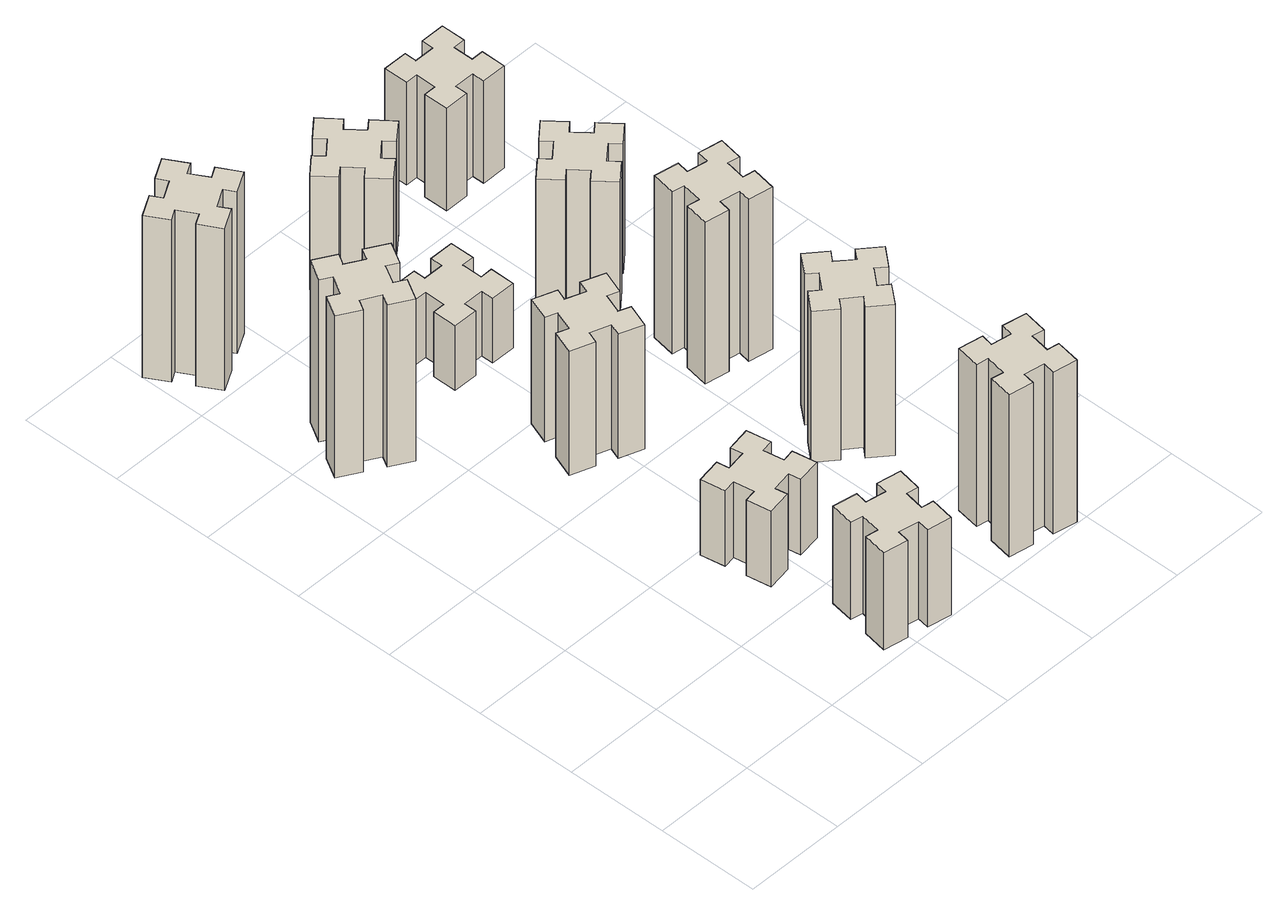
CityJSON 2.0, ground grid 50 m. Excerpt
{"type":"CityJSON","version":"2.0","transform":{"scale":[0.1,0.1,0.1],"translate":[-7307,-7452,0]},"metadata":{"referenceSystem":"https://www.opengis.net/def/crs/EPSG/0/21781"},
"CityObjects":{
"building1":{"type":"Building","attributes":{"class":"1000","function":"1000","usage":"1000","yearOfConstruction":2016,"roofType":"1000","measuredHeight":90,"storeysAboveGround":30,"storeysBelowGround":0},"geometry":[{"type":"Solid","lod":"1","boundaries":[[[[0,1,2,3,4,5,6,7,8,9,10,11,12,13,14,15,16,17,18,19]],[[17,16,20,21]],[[16,15,22,20]],[[15,14,23,22]],[[14,13,24,23]],[[13,12,25,24]],[[12,11,26,25]],[[11,10,27,26]],[[10,9,28,27]],[[9,8,29,28]],[[8,7,30,29]],[[7,6,31,30]],[[6,5,32,31]],[[5,4,33,32]],[[4,3,34,33]],[[3,2,35,34]],[[2,1,36,35]],[[1,0,37,36]],[[0,19,38,37]],[[19,18,39,38]],[[18,17,21,39]],[[24,25,26,27,28,29,30,31,32,33,34,35,36,37,38,39,21,20,22,23]]]]}]},
"building2":{"type":"Building","attributes":{"class":"1000","function":"1000","usage":"1000","yearOfConstruction":2016,"roofType":"1000","measuredHeight":54,"storeysAboveGround":30,"storeysBelowGround":0},"geometry":[{"type":"Solid","lod":"1","boundaries":[[[[40,41,42,43,44,45,46,47,48,49,50,51,52,53,54,55,56,57,58,59]],[[57,56,60,61]],[[56,55,62,60]],[[55,54,63,62]],[[54,53,64,63]],[[53,52,65,64]],[[52,51,66,65]],[[51,50,67,66]],[[50,49,68,67]],[[49,48,69,68]],[[48,47,70,69]],[[47,46,71,70]],[[46,45,72,71]],[[45,44,73,72]],[[44,43,74,73]],[[43,42,75,74]],[[42,41,76,75]],[[41,40,77,76]],[[40,59,78,77]],[[59,58,79,78]],[[58,57,61,79]],[[64,65,66,67,68,69,70,71,72,73,74,75,76,77,78,79,61,60,62,63]]]]}]},
"building3":{"type":"Building","attributes":{"class":"1000","function":"1000","usage":"1000","yearOfConstruction":2016,"roofType":"1000","measuredHeight":90,"storeysAboveGround":30,"storeysBelowGround":0},"geometry":[{"type":"Solid","lod":"1","boundaries":[[[[80,81,82,83,84,85,86,87,88,89,90,91,92,93,94,95,96,97,98,99]],[[97,96,100,101]],[[96,95,102,100]],[[95,94,103,102]],[[94,93,104,103]],[[93,92,105,104]],[[92,91,106,105]],[[91,90,107,106]],[[90,89,108,107]],[[89,88,109,108]],[[88,87,110,109]],[[87,86,111,110]],[[86,85,112,111]],[[85,84,113,112]],[[84,83,114,113]],[[83,82,115,114]],[[82,81,116,115]],[[81,80,117,116]],[[80,99,118,117]],[[99,98,119,118]],[[98,97,101,119]],[[104,105,106,107,108,109,110,111,112,113,114,115,116,117,118,119,101,100,102,103]]]]}]},
"building4":{"type":"Building","attributes":{"class":"1000","function":"1000","usage":"1000","yearOfConstruction":2016,"roofType":"1000","measuredHeight":42,"storeysAboveGround":30,"storeysBelowGround":0},"geometry":[{"type":"Solid","lod":"1","boundaries":[[[[120,121,122,123,124,125,126,127,128,129,130,131,132,133,134,135,136,137,138,139]],[[137,136,140,141]],[[136,135,142,140]],[[135,134,143,142]],[[134,133,144,143]],[[133,132,145,144]],[[132,131,146,145]],[[131,130,147,146]],[[130,129,148,147]],[[129,128,149,148]],[[128,127,150,149]],[[127,126,151,150]],[[126,125,152,151]],[[125,124,153,152]],[[124,123,154,153]],[[123,122,155,154]],[[122,121,156,155]],[[121,120,157,156]],[[120,139,158,157]],[[139,138,159,158]],[[138,137,141,159]],[[144,145,146,147,148,149,150,151,152,153,154,155,156,157,158,159,141,140,142,143]]]]}]},
"building5":{"type":"Building","attributes":{"class":"1000","function":"1000","usage":"1000","yearOfConstruction":2016,"roofType":"1000","measuredHeight":69,"storeysAboveGround":30,"storeysBelowGround":0},"geometry":[{"type":"Solid","lod":"1","boundaries":[[[[160,161,162,163,164,165,166,167,168,169,170,171,172,173,174,175,176,177,178,179]],[[177,176,180,181]],[[176,175,182,180]],[[175,174,183,182]],[[174,173,184,183]],[[173,172,185,184]],[[172,171,186,185]],[[171,170,187,186]],[[170,169,188,187]],[[169,168,189,188]],[[168,167,190,189]],[[167,166,191,190]],[[166,165,192,191]],[[165,164,193,192]],[[164,163,194,193]],[[163,162,195,194]],[[162,161,196,195]],[[161,160,197,196]],[[160,179,198,197]],[[179,178,199,198]],[[178,177,181,199]],[[184,185,186,187,188,189,190,191,192,193,194,195,196,197,198,199,181,180,182,183]]]]}]},
"building6":{"type":"Building","attributes":{"class":"1000","function":"1000","usage":"1000","yearOfConstruction":2016,"roofType":"1000","measuredHeight":36,"storeysAboveGround":30,"storeysBelowGround":0},"geometry":[{"type":"Solid","lod":"1","boundaries":[[[[200,201,202,203,204,205,206,207,208,209,210,211,212,213,214,215,216,217,218,219]],[[217,216,220,221]],[[216,215,222,220]],[[215,214,223,222]],[[214,213,224,223]],[[213,212,225,224]],[[212,211,226,225]],[[211,210,227,226]],[[210,209,228,227]],[[209,208,229,228]],[[208,207,230,229]],[[207,206,231,230]],[[206,205,232,231]],[[205,204,233,232]],[[204,203,234,233]],[[203,202,235,234]],[[202,201,236,235]],[[201,200,237,236]],[[200,219,238,237]],[[219,218,239,238]],[[218,217,221,239]],[[224,225,226,227,228,229,230,231,232,233,234,235,236,237,238,239,221,220,222,223]]]]}]},
"building7":{"type":"Building","attributes":{"class":"1000","function":"1000","usage":"1000","yearOfConstruction":2016,"roofType":"1000","measuredHeight":90,"storeysAboveGround":30,"storeysBelowGround":0},"geometry":[{"type":"Solid","lod":"1","boundaries":[[[[240,241,242,243,244,245,246,247,248,249,250,251,252,253,254,255,256,257,258,259]],[[257,256,260,261]],[[256,255,262,260]],[[255,254,263,262]],[[254,253,264,263]],[[253,252,265,264]],[[252,251,266,265]],[[251,250,267,266]],[[250,249,268,267]],[[249,248,269,268]],[[248,247,270,269]],[[247,246,271,270]],[[246,245,272,271]],[[245,244,273,272]],[[244,243,274,273]],[[243,242,275,274]],[[242,241,276,275]],[[241,240,277,276]],[[240,259,278,277]],[[259,258,279,278]],[[258,257,261,279]],[[264,265,266,267,268,269,270,271,272,273,274,275,276,277,278,279,261,260,262,263]]]]}]},
"building8":{"type":"Building","attributes":{"class":"1000","function":"1000","usage":"1000","yearOfConstruction":2016,"roofType":"1000","measuredHeight":63,"storeysAboveGround":30,"storeysBelowGround":0},"geometry":[{"type":"Solid","lod":"1","boundaries":[[[[280,281,282,283,284,285,286,287,288,289,290,291,292,293,294,295,296,297,298,299]],[[297,296,300,301]],[[296,295,302,300]],[[295,294,303,302]],[[294,293,304,303]],[[293,292,305,304]],[[292,291,306,305]],[[291,290,307,306]],[[290,289,308,307]],[[289,288,309,308]],[[288,287,310,309]],[[287,286,311,310]],[[286,285,312,311]],[[285,284,313,312]],[[284,283,314,313]],[[283,282,315,314]],[[282,281,316,315]],[[281,280,317,316]],[[280,299,318,317]],[[299,298,319,318]],[[298,297,301,319]],[[304,305,306,307,308,309,310,311,312,313,314,315,316,317,318,319,301,300,302,303]]]]}]},
"building9":{"type":"Building","attributes":{"class":"1000","function":"1000","usage":"1000","yearOfConstruction":2016,"roofType":"1000","measuredHeight":84,"storeysAboveGround":30,"storeysBelowGround":0},"geometry":[{"type":"Solid","lod":"1","boundaries":[[[[320,321,322,323,324,325,326,327,328,329,330,331,332,333,334,335,336,337,338,339]],[[337,336,340,341]],[[336,335,342,340]],[[335,334,343,342]],[[334,333,344,343]],[[333,332,345,344]],[[332,331,346,345]],[[331,330,347,346]],[[330,329,348,347]],[[329,328,349,348]],[[328,327,350,349]],[[327,326,351,350]],[[326,325,352,351]],[[325,324,353,352]],[[324,323,354,353]],[[323,322,355,354]],[[322,321,356,355]],[[321,320,357,356]],[[320,339,358,357]],[[339,338,359,358]],[[338,337,341,359]],[[344,345,346,347,348,349,350,351,352,353,354,355,356,357,358,359,341,340,342,343]]]]}]},
"building10":{"type":"Building","attributes":{"class":"1000","function":"1000","usage":"1000","yearOfConstruction":2016,"roofType":"1000","measuredHeight":90,"storeysAboveGround":30,"storeysBelowGround":0},"geometry":[{"type":"Solid","lod":"1","boundaries":[[[[360,361,362,363,364,365,366,367,368,369,370,371,372,373,374,375,376,377,378,379]],[[377,376,380,381]],[[376,375,382,380]],[[375,374,383,382]],[[374,373,384,383]],[[373,372,385,384]],[[372,371,386,385]],[[371,370,387,386]],[[370,369,388,387]],[[369,368,389,388]],[[368,367,390,389]],[[367,366,391,390]],[[366,365,392,391]],[[365,364,393,392]],[[364,363,394,393]],[[363,362,395,394]],[[362,361,396,395]],[[361,360,397,396]],[[360,379,398,397]],[[379,378,399,398]],[[378,377,381,399]],[[384,385,386,387,388,389,390,391,392,393,394,395,396,397,398,399,381,380,382,383]]]]}]},
"building11":{"type":"Building","attributes":{"class":"1000","function":"1000","usage":"1000","yearOfConstruction":2016,"roofType":"1000","measuredHeight":72,"storeysAboveGround":30,"storeysBelowGround":0},"geometry":[{"type":"Solid","lod":"1","boundaries":[[[[400,401,402,403,404,405,406,407,408,409,410,411,412,413,414,415,416,417,418,419]],[[417,416,420,421]],[[416,415,422,420]],[[415,414,423,422]],[[414,413,424,423]],[[413,412,425,424]],[[412,411,426,425]],[[411,410,427,426]],[[410,409,428,427]],[[409,408,429,428]],[[408,407,430,429]],[[407,406,431,430]],[[406,405,432,431]],[[405,404,433,432]],[[404,403,434,433]],[[403,402,435,434]],[[402,401,436,435]],[[401,400,437,436]],[[400,419,438,437]],[[419,418,439,438]],[[418,417,421,439]],[[424,425,426,427,428,429,430,431,432,433,434,435,436,437,438,439,421,420,422,423]]]]}]},
"building12":{"type":"Building","attributes":{"class":"1000","function":"1000","usage":"1000","yearOfConstruction":2016,"roofType":"1000","measuredHeight":57,"storeysAboveGround":30,"storeysBelowGround":0},"geometry":[{"type":"Solid","lod":"1","boundaries":[[[[440,441,442,443,444,445,446,447,448,449,450,451,452,453,454,455,456,457,458,459]],[[457,456,460,461]],[[456,455,462,460]],[[455,454,463,462]],[[454,453,464,463]],[[453,452,465,464]],[[452,451,466,465]],[[451,450,467,466]],[[450,449,468,467]],[[449,448,469,468]],[[448,447,470,469]],[[447,446,471,470]],[[446,445,472,471]],[[445,444,473,472]],[[444,443,474,473]],[[443,442,475,474]],[[442,441,476,475]],[[441,440,477,476]],[[440,459,478,477]],[[459,458,479,478]],[[458,457,461,479]],[[464,465,466,467,468,469,470,471,472,473,474,475,476,477,478,479,461,460,462,463]]]]}]}
},
"vertices":[
[406,2327,0],[456,2414,0],[508,2384,0],[568,2488,0],[464,2548,0],[434,2496,0],[347,2546,0],[377,2598,0],[273,2658,0],[213,2554,0],[265,2524,0],[215,2437,0],[163,2467,0],[103,2363,0],[207,2303,0],[237,2355,0],[324,2305,0],[294,2253,0],[398,2193,0],[458,2297,0],[324,2305,900],[294,2253,900],[237,2355,900],[207,2303,900],[103,2363,900],[163,2467,900],[215,2437,900],[265,2524,900],[213,2554,900],[273,2658,900],[377,2598,900],[347,2546,900],[434,2496,900],[464,2548,900],[568,2488,900],[508,2384,900],[456,2414,900],[406,2327,900],[458,2297,900],[398,2193,900],
[976,274,0],[958,175,0],[899,186,0],[878,67,0],[997,47,0],[1007,106,0],[1105,88,0],[1095,29,0],[1213,8,0],[1234,127,0],[1175,137,0],[1192,235,0],[1251,225,0],[1272,343,0],[1154,364,0],[1144,305,0],[1045,322,0],[1056,381,0],[937,402,0],[917,284,0],[1045,322,540],[1056,381,540],[1144,305,540],[1154,364,540],[1272,343,540],[1251,225,540],[1192,235,540],[1175,137,540],[1234,127,540],[1213,8,540],[1095,29,540],[1105,88,540],[1007,106,540],[997,47,540],[878,67,540],[899,186,540],[958,175,540],[976,274,540],[917,284,540],[937,402,540],
[224,3386,0],[137,3336,0],[107,3388,0],[3,3328,0],[63,3224,0],[115,3254,0],[165,3167,0],[113,3137,0],[173,3033,0],[277,3093,0],[247,3145,0],[334,3195,0],[364,3143,0],[468,3203,0],[408,3307,0],[356,3277,0],[306,3364,0],[358,3394,0],[298,3498,0],[194,3438,0],[306,3364,900],[358,3394,900],[356,3277,900],[408,3307,900],[468,3203,900],[364,3143,900],[334,3195,900],[247,3145,900],[277,3093,900],[173,3033,900],[113,3137,900],[165,3167,900],[115,3254,900],[63,3224,900],[3,3328,900],[107,3388,900],[137,3336,900],[224,3386,900],[194,3438,900],[298,3498,900],
[1005,962,0],[907,945,0],[897,1004,0],[778,983,0],[799,865,0],[858,875,0],[876,777,0],[817,767,0],[837,648,0],[956,669,0],[945,728,0],[1044,746,0],[1054,687,0],[1172,707,0],[1151,826,0],[1092,815,0],[1075,914,0],[1134,924,0],[1113,1042,0],[995,1021,0],[1075,914,420],[1134,924,420],[1092,815,420],[1151,826,420],[1172,707,420],[1054,687,420],[1044,746,420],[945,728,420],[956,669,420],[837,648,420],[817,767,420],[876,777,420],[858,875,420],[799,865,420],[778,983,420],[897,1004,420],[907,945,420],[1005,962,420],[995,1021,420],[1113,1042,420],
[1062,1701,0],[1096,1795,0],[1152,1774,0],[1193,1887,0],[1080,1928,0],[1060,1872,0],[966,1906,0],[987,1962,0],[874,2003,0],[833,1890,0],[889,1870,0],[855,1776,0],[799,1797,0],[757,1684,0],[870,1643,0],[891,1699,0],[985,1665,0],[964,1609,0],[1077,1567,0],[1118,1680,0],[985,1665,690],[964,1609,690],[891,1699,690],[870,1643,690],[757,1684,690],[799,1797,690],[855,1776,690],[889,1870,690],[833,1890,690],[874,2003,690],[987,1962,690],[966,1906,690],[1060,1872,690],[1080,1928,690],[1193,1887,690],[1152,1774,690],[1096,1795,690],[1062,1701,690],[1118,1680,690],[1077,1567,690],
[1025,2635,0],[925,2635,0],[925,2695,0],[805,2695,0],[805,2575,0],[865,2575,0],[865,2475,0],[805,2475,0],[805,2355,0],[925,2355,0],[925,2415,0],[1025,2415,0],[1025,2355,0],[1145,2355,0],[1145,2475,0],[1085,2475,0],[1085,2575,0],[1145,2575,0],[1145,2695,0],[1025,2695,0],[1085,2575,360],[1145,2575,360],[1085,2475,360],[1145,2475,360],[1145,2355,360],[1025,2355,360],[1025,2415,360],[925,2415,360],[925,2355,360],[805,2355,360],[805,2475,360],[865,2475,360],[865,2575,360],[805,2575,360],[805,2695,360],[925,2695,360],[925,2635,360],[1025,2635,360],[1025,2695,360],[1145,2695,360],
[1884,305,0],[1785,322,0],[1796,381,0],[1677,402,0],[1657,284,0],[1716,274,0],[1698,175,0],[1639,186,0],[1618,67,0],[1737,47,0],[1747,106,0],[1845,88,0],[1835,29,0],[1953,8,0],[1974,127,0],[1915,137,0],[1932,235,0],[1991,225,0],[2012,343,0],[1894,364,0],[1932,235,900],[1991,225,900],[1915,137,900],[1974,127,900],[1953,8,900],[1835,29,900],[1845,88,900],[1747,106,900],[1737,47,900],[1618,67,900],[1639,186,900],[1698,175,900],[1716,274,900],[1657,284,900],[1677,402,900],[1796,381,900],[1785,322,900],[1884,305,900],[1894,364,900],[2012,343,900],
[1192,3198,0],[1127,3274,0],[1173,3313,0],[1096,3405,0],[1004,3328,0],[1043,3282,0],[966,3217,0],[928,3263,0],[836,3186,0],[913,3094,0],[959,3133,0],[1023,3056,0],[977,3018,0],[1054,2926,0],[1146,3003,0],[1108,3049,0],[1184,3113,0],[1223,3067,0],[1315,3144,0],[1238,3236,0],[1184,3113,630],[1223,3067,630],[1108,3049,630],[1146,3003,630],[1054,2926,630],[977,3018,630],[1023,3056,630],[959,3133,630],[913,3094,630],[836,3186,630],[928,3263,630],[966,3217,630],[1043,3282,630],[1004,3328,630],[1096,3405,630],[1173,3313,630],[1127,3274,630],[1192,3198,630],[1238,3236,630],[1315,3144,630],
[1767,936,0],[1832,1013,0],[1878,974,0],[1955,1066,0],[1863,1143,0],[1824,1097,0],[1748,1162,0],[1786,1208,0],[1694,1285,0],[1617,1193,0],[1663,1154,0],[1599,1078,0],[1553,1116,0],[1476,1024,0],[1568,947,0],[1606,993,0],[1683,929,0],[1644,883,0],[1736,806,0],[1813,898,0],[1683,929,840],[1644,883,840],[1606,993,840],[1568,947,840],[1476,1024,840],[1553,1116,840],[1599,1078,840],[1663,1154,840],[1617,1193,840],[1694,1285,840],[1786,1208,840],[1748,1162,840],[1824,1097,840],[1863,1143,840],[1955,1066,840],[1878,974,840],[1832,1013,840],[1767,936,840],[1813,898,840],[1736,806,840],
[1647,1686,0],[1745,1668,0],[1735,1609,0],[1853,1588,0],[1874,1707,0],[1815,1717,0],[1832,1815,0],[1891,1805,0],[1912,1923,0],[1794,1944,0],[1784,1885,0],[1685,1902,0],[1696,1961,0],[1577,1982,0],[1557,1864,0],[1616,1854,0],[1598,1755,0],[1539,1766,0],[1518,1647,0],[1637,1627,0],[1598,1755,900],[1539,1766,900],[1616,1854,900],[1557,1864,900],[1577,1982,900],[1696,1961,900],[1685,1902,900],[1784,1885,900],[1794,1944,900],[1912,1923,900],[1891,1805,900],[1832,1815,900],[1815,1717,900],[1874,1707,900],[1853,1588,900],[1735,1609,900],[1745,1668,900],[1647,1686,900],[1637,1627,900],[1518,1647,900],
[1499,2393,0],[1563,2316,0],[1517,2278,0],[1594,2186,0],[1686,2263,0],[1648,2309,0],[1724,2373,0],[1763,2327,0],[1855,2404,0],[1778,2496,0],[1732,2458,0],[1667,2534,0],[1713,2573,0],[1636,2665,0],[1544,2588,0],[1583,2542,0],[1506,2477,0],[1468,2523,0],[1376,2446,0],[1453,2354,0],[1506,2477,720],[1468,2523,720],[1583,2542,720],[1544,2588,720],[1636,2665,720],[1713,2573,720],[1667,2534,720],[1732,2458,720],[1778,2496,720],[1855,2404,720],[1763,2327,720],[1724,2373,720],[1648,2309,720],[1686,2263,720],[1594,2186,720],[1517,2278,720],[1563,2316,720],[1499,2393,720],[1453,2354,720],[1376,2446,720],
[1665,3155,0],[1765,3155,0],[1765,3095,0],[1885,3095,0],[1885,3215,0],[1825,3215,0],[1825,3315,0],[1885,3315,0],[1885,3435,0],[1765,3435,0],[1765,3375,0],[1665,3375,0],[1665,3435,0],[1545,3435,0],[1545,3315,0],[1605,3315,0],[1605,3215,0],[1545,3215,0],[1545,3095,0],[1665,3095,0],[1605,3215,570],[1545,3215,570],[1605,3315,570],[1545,3315,570],[1545,3435,570],[1665,3435,570],[1665,3375,570],[1765,3375,570],[1765,3435,570],[1885,3435,570],[1885,3315,570],[1825,3315,570],[1825,3215,570],[1885,3215,570],[1885,3095,570],[1765,3095,570],[1765,3155,570],[1665,3155,570],[1665,3095,570],[1545,3095,570]
]}
